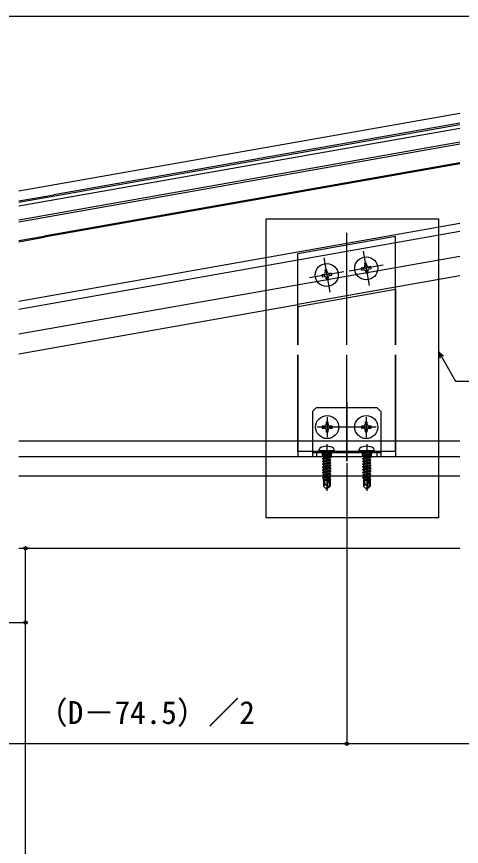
# Model space of a CAD drawing. Units: millimetres, scale not verified. Extents: x -700 to 700, y -1043 to 1037.
# Drawn here: x -306.6 to -78.8, y 375.2 to 799.9 of the extents above; entities that cross this region are included whole.
import ezdxf
from ezdxf.enums import TextEntityAlignment as Align

# ---------------------------------------------------------------- set-up
doc = ezdxf.new("R2010")
doc.units = ezdxf.units.MM
doc.header["$LTSCALE"] = 6
for name, color, linetype in [('0-4_YKK_12', 2, 'Continuous'), ('0-5_YKK_13', 4, 'Continuous'), ('0-6_YKK_D', 6, 'Continuous')]:
    doc.layers.add(name, color=color, linetype=linetype)
doc.styles.add('ＭＳ ゴシック', font='')
doc.styles.get('ＭＳ ゴシック').set_extended_font_data('MS Gothic')

msp = doc.modelspace()

# ---------------------------------------------------------------- linework, layer by layer
at = {"layer": '0-4_YKK_12'}
for p, q in [((-305.403, 710.615), (-79.515, 750.445)), ((-79.515, 745.368), (-287.531, 708.689)), ((-305.403, 694.876), (-79.515, 734.706)), ((-79.515, 725.059), (-292.531, 687.491)), ((-79.515, 724.457), (-292.531, 686.941)), ((-305.403, 705.538), (-287.531, 708.689)), ((-305.403, 654.259), (-79.515, 694.089)), ((-305.403, 650.197), (-79.515, 690.027)), ((-137.531, 631.819), (-137.531, 689.173)), ((-305.403, 685.221), (-292.531, 687.491)), ((-305.403, 684.671), (-292.531, 686.941)), ((-112.531, 687.268), (-162.531, 678.451)), ((-112.531, 631.819), (-112.531, 687.268)), ((-129.076, 679.821), (-125.986, 662.292)), ((-162.531, 631.819), (-162.531, 678.451)), ((-149.29, 676.404), (-146.199, 658.875)), ((-118.766, 672.602), (-136.296, 669.511)), ((-138.98, 669.185), (-156.509, 666.094)), ((-79.515, 667.18), (-112.531, 661.359)), ((-112.531, 661.359), (-162.531, 652.542)), ((-162.531, 651.542), (-112.531, 660.359)), ((-112.531, 660.359), (-112.531, 631.819)), ((-305.403, 627.35), (-162.531, 652.542)), ((-162.531, 651.542), (-162.531, 631.819)), ((-162.531, 626.819), (-162.531, 574.8)), ((-137.531, 572.3), (-137.531, 626.819)), ((-112.531, 577.3), (-112.531, 626.819)), ((-112.531, 626.819), (-112.531, 574.8)), ((-137.531, 602.8), (-137.531, 572.3)), ((-147.531, 594.95), (-147.531, 584.65)), ((-127.531, 594.95), (-127.531, 584.65)), ((-122.381, 589.8), (-152.681, 589.8)), ((-305.403, 582.8), (-79.515, 582.8)), ((-147.781, 581), (-147.781, 557.1)), ((-127.281, 581), (-127.281, 557.1)), ((-305.403, 574.8), (-79.515, 574.8)), ((-162.531, 574.8), (-112.531, 574.8)), ((-162.531, 574.8), (-112.531, 574.8)), ((-305.403, 527.8), (-79.515, 527.8))]:
    msp.add_line(p, q, dxfattribs=at)
msp.add_lwpolyline([(-178.738, 696.285), (-90.494, 696.285), (-90.494, 543.442), (-178.738, 543.442)], close=True, dxfattribs=at)
msp.add_lwpolyline([(-112.531, 577.3), (-162.531, 577.3), (-162.531, 626.819)], dxfattribs=at)
msp.add_arc((-7.635, 158.433), 513.5, 100, 100.04163, dxfattribs=at)
at = {"layer": '0-5_YKK_13'}
for p, q in [((-305.403, 704.827), (-79.515, 744.657)), ((-305.403, 702.999), (-79.515, 742.83)), ((-305.403, 695.891), (-79.515, 735.722)), ((-305.403, 637.505), (-79.515, 677.335)), ((-129.095, 671.289), (-130.08, 671.115)), ((-125.967, 670.825), (-124.982, 670.998)), ((-149.309, 667.871), (-150.294, 667.698)), ((-146.181, 667.407), (-145.196, 667.581)), ((-155.031, 597.8), (-153.031, 599.8)), ((-153.031, 599.8), (-122.031, 599.8)), ((-120.031, 597.8), (-122.031, 599.8)), ((-155.031, 597.8), (-155.031, 574.8)), ((-120.031, 597.8), (-120.031, 574.8)), ((-149.031, 590.3), (-150.031, 590.3)), ((-129.031, 590.3), (-130.031, 590.3)), ((-146.031, 589.3), (-145.031, 589.3)), ((-126.031, 589.3), (-125.031, 589.3)), ((-151.781, 577.6), (-151.64, 578.403)), ((-143.781, 577.6), (-151.781, 577.6)), ((-151.781, 577.6), (-151.693, 577.1)), ((-143.781, 577.6), (-143.923, 578.403)), ((-143.781, 577.6), (-143.869, 577.1)), ((-131.281, 577.6), (-131.14, 578.403)), ((-123.281, 577.6), (-131.281, 577.6)), ((-131.281, 577.6), (-131.193, 577.1)), ((-123.281, 577.6), (-123.423, 578.403)), ((-123.281, 577.6), (-123.369, 577.1)), ((-155.031, 576.8), (-120.031, 576.8)), ((-155.031, 574.8), (-120.031, 574.8)), ((-153.031, 576.8), (-153.031, 574.8)), ((-143.869, 577.1), (-151.693, 577.1)), ((-150.031, 576.8), (-150.031, 574.8)), ((-149.881, 576.45), (-146.281, 577.05)), ((-146.281, 576.95), (-149.881, 576.35)), ((-149.881, 576.45), (-149.331, 576.768)), ((-149.881, 576.45), (-149.881, 576.35)), ((-149.881, 576.45), (-149.881, 576.35)), ((-149.881, 576.35), (-149.331, 576.033)), ((-149.881, 575.05), (-145.681, 575.75)), ((-145.681, 575.65), (-149.881, 574.95)), ((-149.881, 575.05), (-149.331, 575.368)), ((-149.881, 575.05), (-149.881, 574.95)), ((-149.881, 574.95), (-149.331, 574.633)), ((-149.881, 573.65), (-145.681, 574.35)), ((-145.681, 574.25), (-149.881, 573.55)), ((-149.881, 573.65), (-149.331, 573.968)), ((-149.881, 573.65), (-149.881, 573.55)), ((-149.881, 573.55), (-149.331, 573.233)), ((-146.281, 577.05), (-149.331, 576.768)), ((-149.331, 576.033), (-146.281, 576.95)), ((-149.331, 576.9), (-149.331, 576.768)), ((-146.231, 576.068), (-149.331, 575.368)), ((-149.331, 576.033), (-149.331, 575.368)), ((-146.231, 575.333), (-149.331, 574.633)), ((-146.231, 574.668), (-149.331, 573.968)), ((-149.331, 574.633), (-149.331, 573.968)), ((-146.231, 573.268), (-149.331, 572.568)), ((-146.281, 577.05), (-146.281, 576.95)), ((-146.231, 576.9), (-146.231, 576.068)), ((-145.681, 575.75), (-146.231, 576.068)), ((-145.681, 575.65), (-146.231, 575.333)), ((-146.231, 575.333), (-146.231, 574.668)), ((-145.681, 574.35), (-146.231, 574.668)), ((-146.231, 573.933), (-146.231, 573.268)), ((-145.681, 572.95), (-146.231, 573.268)), ((-145.681, 575.75), (-145.681, 575.65)), ((-145.681, 574.35), (-145.681, 574.25)), ((-145.531, 576.8), (-145.531, 574.8)), ((-123.369, 577.1), (-131.193, 577.1)), ((-129.531, 576.8), (-129.531, 574.8)), ((-129.381, 576.45), (-125.781, 577.05)), ((-125.781, 576.95), (-129.381, 576.35)), ((-129.381, 576.45), (-128.831, 576.768)), ((-129.381, 576.45), (-129.381, 576.35)), ((-129.381, 576.45), (-129.381, 576.35)), ((-129.381, 576.35), (-128.831, 576.033)), ((-129.381, 575.05), (-125.181, 575.75)), ((-125.181, 575.65), (-129.381, 574.95)), ((-129.381, 575.05), (-128.831, 575.368)), ((-129.381, 575.05), (-129.381, 574.95)), ((-129.381, 574.95), (-128.831, 574.633)), ((-129.381, 573.65), (-125.181, 574.35)), ((-125.181, 574.25), (-129.381, 573.55)), ((-129.381, 573.65), (-128.831, 573.968)), ((-129.381, 573.65), (-129.381, 573.55)), ((-129.381, 573.55), (-128.831, 573.233)), ((-125.781, 577.05), (-128.831, 576.768)), ((-128.831, 576.033), (-125.781, 576.95)), ((-128.831, 576.9), (-128.831, 576.768)), ((-125.731, 576.068), (-128.831, 575.368)), ((-128.831, 576.033), (-128.831, 575.368)), ((-125.731, 575.333), (-128.831, 574.633)), ((-125.731, 574.668), (-128.831, 573.968)), ((-128.831, 574.633), (-128.831, 573.968)), ((-125.731, 573.268), (-128.831, 572.568)), ((-125.781, 577.05), (-125.781, 576.95)), ((-125.731, 576.9), (-125.731, 576.068)), ((-125.181, 575.75), (-125.731, 576.068)), ((-125.181, 575.65), (-125.731, 575.333)), ((-125.731, 575.333), (-125.731, 574.668)), ((-125.181, 574.35), (-125.731, 574.668)), ((-125.731, 573.933), (-125.731, 573.268)), ((-125.181, 572.95), (-125.731, 573.268)), ((-125.181, 575.75), (-125.181, 575.65)), ((-125.181, 574.35), (-125.181, 574.25)), ((-125.031, 576.8), (-125.031, 574.8)), ((-122.031, 576.8), (-122.031, 574.8)), ((-149.881, 572.25), (-145.681, 572.95)), ((-145.681, 572.85), (-149.881, 572.15)), ((-149.881, 572.25), (-149.331, 572.568)), ((-149.881, 572.25), (-149.881, 572.15)), ((-149.881, 572.15), (-149.331, 571.833)), ((-149.881, 570.85), (-145.681, 571.55)), ((-145.681, 571.45), (-149.881, 570.75)), ((-149.881, 570.85), (-149.331, 571.168)), ((-149.881, 570.85), (-149.881, 570.75)), ((-149.881, 570.75), (-149.331, 570.433)), ((-149.881, 569.45), (-145.681, 570.15)), ((-145.681, 570.05), (-149.881, 569.35)), ((-149.881, 569.45), (-149.331, 569.768)), ((-149.881, 569.45), (-149.881, 569.35)), ((-149.881, 569.35), (-149.331, 569.033)), ((-149.331, 573.233), (-149.331, 572.568)), ((-146.231, 571.868), (-149.331, 571.168)), ((-149.331, 571.833), (-149.331, 571.168)), ((-146.231, 570.468), (-149.331, 569.768)), ((-149.331, 570.433), (-149.331, 569.768)), ((-146.231, 569.068), (-149.331, 568.368)), ((-149.331, 569.033), (-149.331, 568.368)), ((-146.231, 572.533), (-146.231, 571.868)), ((-145.681, 571.55), (-146.231, 571.868)), ((-146.231, 571.133), (-146.231, 570.468)), ((-145.681, 570.15), (-146.231, 570.468)), ((-146.231, 569.733), (-146.231, 569.068)), ((-145.681, 568.75), (-146.231, 569.068)), ((-145.681, 572.95), (-145.681, 572.85)), ((-145.681, 571.55), (-145.681, 571.45)), ((-145.681, 570.15), (-145.681, 570.05)), ((-129.381, 572.25), (-125.181, 572.95)), ((-125.181, 572.85), (-129.381, 572.15)), ((-129.381, 572.25), (-128.831, 572.568)), ((-129.381, 572.25), (-129.381, 572.15)), ((-129.381, 572.15), (-128.831, 571.833)), ((-129.381, 570.85), (-125.181, 571.55)), ((-125.181, 571.45), (-129.381, 570.75)), ((-129.381, 570.85), (-128.831, 571.168)), ((-129.381, 570.85), (-129.381, 570.75)), ((-129.381, 570.75), (-128.831, 570.433)), ((-129.381, 569.45), (-125.181, 570.15)), ((-125.181, 570.05), (-129.381, 569.35)), ((-129.381, 569.45), (-128.831, 569.768)), ((-129.381, 569.45), (-129.381, 569.35)), ((-129.381, 569.35), (-128.831, 569.033)), ((-128.831, 573.233), (-128.831, 572.568)), ((-125.731, 571.868), (-128.831, 571.168)), ((-128.831, 571.833), (-128.831, 571.168)), ((-125.731, 570.468), (-128.831, 569.768)), ((-128.831, 570.433), (-128.831, 569.768)), ((-125.731, 569.068), (-128.831, 568.368)), ((-128.831, 569.033), (-128.831, 568.368)), ((-125.731, 572.533), (-125.731, 571.868)), ((-125.181, 571.55), (-125.731, 571.868)), ((-125.731, 571.133), (-125.731, 570.468)), ((-125.181, 570.15), (-125.731, 570.468)), ((-125.731, 569.733), (-125.731, 569.068)), ((-125.181, 568.75), (-125.731, 569.068)), ((-125.181, 572.95), (-125.181, 572.85)), ((-125.181, 571.55), (-125.181, 571.45)), ((-125.181, 570.15), (-125.181, 570.05)), ((-305.403, 564.8), (-79.515, 564.8)), ((-149.881, 568.05), (-145.681, 568.75)), ((-145.681, 568.65), (-149.881, 567.95)), ((-149.881, 568.05), (-149.331, 568.368)), ((-149.881, 568.05), (-149.881, 567.95)), ((-149.881, 567.95), (-149.331, 567.633)), ((-149.881, 566.65), (-145.681, 567.35)), ((-145.681, 567.25), (-149.881, 566.55)), ((-149.881, 566.65), (-149.331, 566.968)), ((-149.881, 566.65), (-149.881, 566.55)), ((-149.881, 566.55), (-149.331, 566.233)), ((-149.881, 565.25), (-145.681, 565.95)), ((-145.681, 565.85), (-149.881, 565.15)), ((-149.881, 565.25), (-149.331, 565.568)), ((-149.881, 565.25), (-149.881, 565.15)), ((-149.881, 565.15), (-149.331, 564.833)), ((-146.231, 567.668), (-149.331, 566.968)), ((-149.331, 567.633), (-149.331, 566.968)), ((-146.231, 566.268), (-149.331, 565.568)), ((-149.331, 566.233), (-149.331, 565.568)), ((-146.231, 564.868), (-149.331, 564.168)), ((-149.331, 564.833), (-149.331, 564.168)), ((-146.231, 568.333), (-146.231, 567.668)), ((-145.681, 567.35), (-146.231, 567.668)), ((-146.231, 566.933), (-146.231, 566.268)), ((-145.681, 565.95), (-146.231, 566.268)), ((-146.231, 565.533), (-146.231, 564.868)), ((-145.681, 564.55), (-146.231, 564.868)), ((-145.681, 568.75), (-145.681, 568.65)), ((-145.681, 567.35), (-145.681, 567.25)), ((-145.681, 565.95), (-145.681, 565.85)), ((-129.381, 568.05), (-125.181, 568.75)), ((-125.181, 568.65), (-129.381, 567.95)), ((-129.381, 568.05), (-128.831, 568.368)), ((-129.381, 568.05), (-129.381, 567.95)), ((-129.381, 567.95), (-128.831, 567.633)), ((-129.381, 566.65), (-125.181, 567.35)), ((-125.181, 567.25), (-129.381, 566.55)), ((-129.381, 566.65), (-128.831, 566.968)), ((-129.381, 566.65), (-129.381, 566.55)), ((-129.381, 566.55), (-128.831, 566.233)), ((-129.381, 565.25), (-125.181, 565.95)), ((-125.181, 565.85), (-129.381, 565.15)), ((-129.381, 565.25), (-128.831, 565.568)), ((-129.381, 565.25), (-129.381, 565.15)), ((-129.381, 565.15), (-128.831, 564.833)), ((-125.731, 567.668), (-128.831, 566.968)), ((-128.831, 567.633), (-128.831, 566.968)), ((-125.731, 566.268), (-128.831, 565.568)), ((-128.831, 566.233), (-128.831, 565.568)), ((-125.731, 564.868), (-128.831, 564.168)), ((-128.831, 564.833), (-128.831, 564.168)), ((-125.731, 568.333), (-125.731, 567.668)), ((-125.181, 567.35), (-125.731, 567.668)), ((-125.731, 566.933), (-125.731, 566.268)), ((-125.181, 565.95), (-125.731, 566.268)), ((-125.731, 565.533), (-125.731, 564.868)), ((-125.181, 564.55), (-125.731, 564.868)), ((-125.181, 568.75), (-125.181, 568.65)), ((-125.181, 567.35), (-125.181, 567.25)), ((-125.181, 565.95), (-125.181, 565.85)), ((-149.881, 563.85), (-145.681, 564.55)), ((-146.741, 564.273), (-149.881, 563.75)), ((-149.881, 563.85), (-149.331, 564.168)), ((-149.881, 563.85), (-149.881, 563.75)), ((-149.881, 563.75), (-149.331, 563.433)), ((-147.103, 562.99), (-149.481, 562.599)), ((-149.481, 562.681), (-149.331, 562.768)), ((-149.481, 562.681), (-149.481, 559.65)), ((-147.205, 562.5), (-149.481, 562.5)), ((-146.897, 563.982), (-149.331, 563.433)), ((-149.331, 563.433), (-149.331, 562.768)), ((-147.042, 563.285), (-149.331, 562.768)), ((-147.158, 562.725), (-148.315, 562.5)), ((-146.871, 564.107), (-147.781, 559.722)), ((-146.449, 564.223), (-147.631, 558.524)), ((-145.681, 564.45), (-146.595, 564.298)), ((-146.231, 563.468), (-146.384, 563.433)), ((-146.381, 564.052), (-146.381, 559.774)), ((-145.781, 563.208), (-146.381, 563.109)), ((-145.781, 562.992), (-146.381, 562.876)), ((-146.081, 562.5), (-146.381, 562.5)), ((-146.231, 564.133), (-146.231, 563.468)), ((-145.781, 563.208), (-146.231, 563.468)), ((-145.781, 562.992), (-146.081, 562.819)), ((-146.081, 562.819), (-146.081, 559.65)), ((-145.781, 563.208), (-145.781, 562.992)), ((-145.681, 564.55), (-145.681, 564.45)), ((-129.381, 563.85), (-125.181, 564.55)), ((-126.241, 564.273), (-129.381, 563.75)), ((-129.381, 563.85), (-128.831, 564.168)), ((-129.381, 563.85), (-129.381, 563.75)), ((-129.381, 563.75), (-128.831, 563.433)), ((-126.603, 562.99), (-128.981, 562.599)), ((-128.981, 562.681), (-128.831, 562.768)), ((-128.981, 562.681), (-128.981, 559.65)), ((-126.705, 562.5), (-128.981, 562.5)), ((-126.397, 563.982), (-128.831, 563.433)), ((-128.831, 563.433), (-128.831, 562.768)), ((-126.542, 563.285), (-128.831, 562.768)), ((-126.658, 562.725), (-127.815, 562.5)), ((-126.371, 564.107), (-127.281, 559.722)), ((-125.949, 564.223), (-127.131, 558.524)), ((-125.181, 564.45), (-126.095, 564.298)), ((-125.731, 563.468), (-125.884, 563.433)), ((-125.881, 564.052), (-125.881, 559.774)), ((-125.281, 563.208), (-125.881, 563.109)), ((-125.281, 562.992), (-125.881, 562.876)), ((-125.581, 562.5), (-125.881, 562.5)), ((-125.731, 564.133), (-125.731, 563.468)), ((-125.281, 563.208), (-125.731, 563.468)), ((-125.281, 562.992), (-125.581, 562.819)), ((-125.581, 562.819), (-125.581, 559.65)), ((-125.281, 563.208), (-125.281, 562.992)), ((-125.181, 564.55), (-125.181, 564.45)), ((-148.524, 560.454), (-149.481, 559.65)), ((-147.931, 558.1), (-149.481, 559.65)), ((-147.781, 559.722), (-147.931, 558.1)), ((-147.931, 558.1), (-147.631, 558.1)), ((-147.781, 559.722), (-147.781, 558.1)), ((-146.381, 559.774), (-147.631, 558.524)), ((-147.631, 558.1), (-146.081, 559.65)), ((-147.631, 558.524), (-147.631, 558.1)), ((-128.024, 560.454), (-128.981, 559.65)), ((-127.431, 558.1), (-128.981, 559.65)), ((-127.281, 559.722), (-127.431, 558.1)), ((-127.431, 558.1), (-127.131, 558.1)), ((-127.281, 559.722), (-127.281, 558.1)), ((-125.881, 559.774), (-127.131, 558.524)), ((-127.131, 558.1), (-125.581, 559.65)), ((-127.131, 558.524), (-127.131, 558.1))]:
    msp.add_line(p, q, dxfattribs=at)
for points in [[(-130.08, 671.115), (-129.906, 670.13), (-128.921, 670.304)], [(-127.299, 672.621), (-127.473, 673.606), (-128.458, 673.432), (-128.284, 672.447)], [(-124.982, 670.998), (-125.156, 671.983), (-126.141, 671.81)], [(-150.294, 667.698), (-150.12, 666.713), (-149.135, 666.886)], [(-147.513, 669.203), (-147.686, 670.188), (-148.671, 670.015), (-148.498, 669.03)], [(-145.196, 667.581), (-145.369, 668.566), (-146.354, 668.392)], [(-127.763, 669.493), (-127.589, 668.508), (-126.604, 668.682), (-126.778, 669.666)], [(-147.977, 666.075), (-147.803, 665.09), (-146.818, 665.264), (-146.992, 666.249)], [(-150.031, 590.3), (-150.031, 589.3), (-149.031, 589.3)], [(-147.031, 591.3), (-147.031, 592.3), (-148.031, 592.3), (-148.031, 591.3)], [(-145.031, 589.3), (-145.031, 590.3), (-146.031, 590.3)], [(-130.031, 590.3), (-130.031, 589.3), (-129.031, 589.3)], [(-127.031, 591.3), (-127.031, 592.3), (-128.031, 592.3), (-128.031, 591.3)], [(-125.031, 589.3), (-125.031, 590.3), (-126.031, 590.3)], [(-148.031, 588.3), (-148.031, 587.3), (-147.031, 587.3), (-147.031, 588.3)], [(-128.031, 588.3), (-128.031, 587.3), (-127.031, 587.3), (-127.031, 588.3)], [(-145.681, 574.25), (-146.231, 573.933), (-149.331, 573.233)], [(-125.181, 574.25), (-125.731, 573.933), (-128.831, 573.233)], [(-145.681, 572.85), (-146.231, 572.533), (-149.331, 571.833)], [(-145.681, 571.45), (-146.231, 571.133), (-149.331, 570.433)], [(-145.681, 570.05), (-146.231, 569.733), (-149.331, 569.033)], [(-125.181, 572.85), (-125.731, 572.533), (-128.831, 571.833)], [(-125.181, 571.45), (-125.731, 571.133), (-128.831, 570.433)], [(-125.181, 570.05), (-125.731, 569.733), (-128.831, 569.033)], [(-145.681, 568.65), (-146.231, 568.333), (-149.331, 567.633)], [(-145.681, 567.25), (-146.231, 566.933), (-149.331, 566.233)], [(-145.681, 565.85), (-146.231, 565.533), (-149.331, 564.833)], [(-125.181, 568.65), (-125.731, 568.333), (-128.831, 567.633)], [(-125.181, 567.25), (-125.731, 566.933), (-128.831, 566.233)], [(-125.181, 565.85), (-125.731, 565.533), (-128.831, 564.833)], [(-147.781, 559.722), (-148.524, 560.454), (-148.681, 562.5)], [(-145.681, 564.45), (-146.231, 564.133), (-146.381, 564.099)], [(-127.281, 559.722), (-128.024, 560.454), (-128.181, 562.5)], [(-125.181, 564.45), (-125.731, 564.133), (-125.881, 564.099)]]:
    msp.add_lwpolyline(points, dxfattribs=at)
for centre in [(-127.531, 671.057), (-147.745, 667.639), (-147.531, 589.8), (-127.531, 589.8)]:
    msp.add_circle(centre, 5.9, dxfattribs=at)
for centre, radius, start, end in [((-129.269, 672.273), 1, 280, 10), ((-126.314, 672.794), 1, 190, 280), ((-149.482, 668.856), 1, 280, 10), ((-148.961, 665.902), 1, 10, 100), ((-146.528, 669.377), 1, 190, 280), ((-146.007, 666.423), 1, 100, 190), ((-128.748, 669.319), 1, 10, 100), ((-125.793, 669.84), 1, 100, 190), ((-149.031, 591.3), 1, 270, 0), ((-146.031, 591.3), 1, 180, 270), ((-129.031, 591.3), 1, 270, 0), ((-126.031, 591.3), 1, 180, 270), ((-149.031, 588.3), 1, 0, 90), ((-146.031, 588.3), 1, 90, 180), ((-129.031, 588.3), 1, 0, 90), ((-126.031, 588.3), 1, 90, 180), ((-150.753, 578.246), 0.9, 122.05588, 170), ((-147.781, 573.5), 6.5, 57.94412, 122.05588), ((-144.809, 578.246), 0.9, 10, 57.94412), ((-130.253, 578.246), 0.9, 122.05588, 170), ((-127.281, 573.5), 6.5, 57.94412, 122.05588), ((-124.309, 578.246), 0.9, 10, 57.94412), ((-149.531, 576.9), 0.2, 0, 90), ((-146.031, 576.9), 0.2, 90, 180), ((-129.031, 576.9), 0.2, 0, 90), ((-125.531, 576.9), 0.2, 90, 180), ((-146.629, 564.052), 0.248, 0, 167.19096), ((-126.129, 564.052), 0.248, 0, 167.19096)]:
    msp.add_arc(centre, radius, start, end, dxfattribs=at)
at = {"layer": '0-6_YKK_D'}
for p, q in [((170.925, 799.855), (-666, 799.855)), ((-137.531, 571.3), (-137.531, 426.8)), ((-137.531, 571.3), (-137.531, 426.8)), ((-302.001, 489.8), (-302.001, 527.8)), ((-436.001, 489.8), (-301.001, 489.8)), ((-436.001, 489.8), (-301.001, 489.8)), ((-302.001, 119.8), (-302.001, 489.8)), ((-137.531, 427.8), (-429.501, 427.8)), ((145.999, 427.8), (-137.531, 427.8))]:
    msp.add_line(p, q, dxfattribs=at)
for points in [[(-88.005, 626.021), (-90.494, 628.511), (-89.583, 625.111)], [(-90.494, 628.511), (-88.794, 625.566), (-81.757, 613.373), (84.557, 613.373)]]:
    msp.add_lwpolyline(points, dxfattribs=at)
for centre in [(-302.001, 527.8), (-302.001, 489.8), (-302.001, 489.8), (-137.531, 427.8), (-137.531, 427.8)]:
    msp.add_circle(centre, 0.85, dxfattribs=at)

# ---------------------------------------------------------------- texts
at = {"layer": '0-6_YKK_D', "style": 'ＭＳ ゴシック'}
msp.add_text('（D－74.5）／2', height=11.73, dxfattribs=at).set_placement((-296.414, 434.344), align=Align.BOTTOM_LEFT)

doc.saveas('drawing.dxf')
